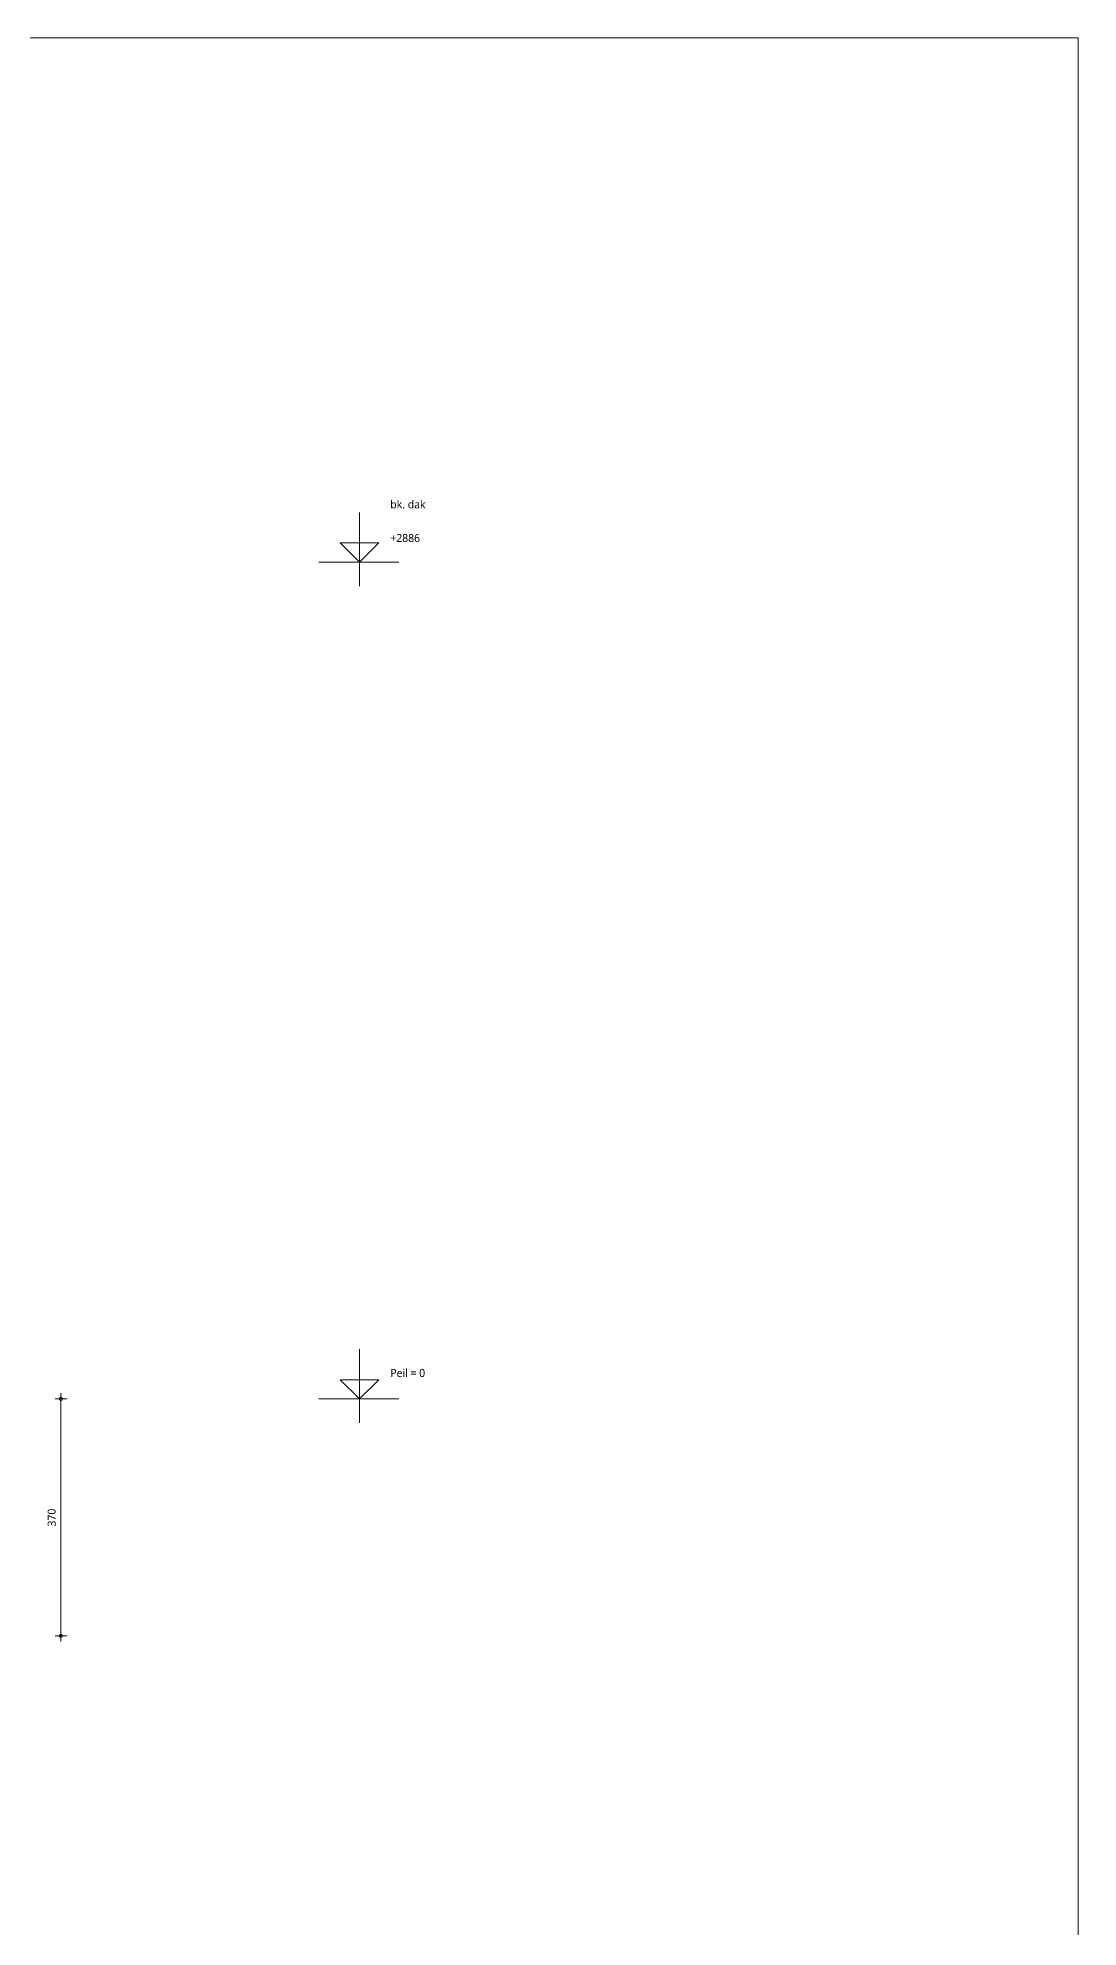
# Model space of a CAD drawing. Header units: millimetres. Extents: x 1813 to 34621, y -2347 to 13791.
# Drawn here: x 14484 to 16109, y 10148 to 13099 of the extents above; entities that cross this region are included whole.
import ezdxf

# ---------------------------------------------------------------- set-up
doc = ezdxf.new("R2010")
doc.units = ezdxf.units.MM
for name, color, linetype, lineweight in [('A-ANNO-DIMS', 211, 'Continuous', 13), ('A-ANNO-DIMS-5', 211, 'Continuous', 13), ('A-DETL', 90, 'Continuous', 13), ('G-ANNO-TEXT', 231, 'Continuous', 13)]:
    doc.layers.add(name, color=color, linetype=linetype, lineweight=lineweight)
doc.styles.add('Segoe UI_3', font='segoeui.ttf', dxfattribs={"height": 12.5})
doc.dimstyles.new('2_5_mm_1', dxfattribs={"dimscale": 304.8, "dimtxt": 13.092049, "dimasz": 0.016404, "dimexe": 0.029528, "dimexo": 0.0625, "dimgap": 0.014764, "dimtad": 1, "dimdec": 0, "dimzin": 0, "dimdsep": 46, "dimtxsty": 'Segoe UI_3', "dimblk1": 'DOTBLANK', "dimblk2": 'DOTBLANK', "dimsah": 1, "dimcen": 0.09, "dimdle": 0.029528, "dimazin": 0, "dimtfac": 1, "dimtdec": 4, "dimtix": 1, "dimtmove": 0, "dimatfit": 3, "dimfxl": 0.029528, "dimfxlon": 1, "dimtvp": 1, "dimtfill": 1, "dimtolj": 1, "dimtzin": 0, "dimarcsym": 2})

# ---------------------------------------------------------------- blocks, each defined once
blk = doc.blocks.new('DIMBLOCK52-Details Verbouwingen')
at = {"layer": 'A-ANNO-DIMS-5'}
for p, q in [((14520, 10594.6), (14520, 10982.6)), ((14520, 10973.6), (14511, 10973.6)), ((14520, 10973.6), (14529, 10973.6)), ((14520, 10603.6), (14511, 10603.6)), ((14520, 10603.6), (14529, 10603.6))]:
    blk.add_line(p, q, dxfattribs=at)
for centre in [(14520, 10973.6), (14520, 10603.6)]:
    blk.add_circle(centre, 2.5, dxfattribs=at)
at = {"layer": 'A-ANNO-DIMS-5', "color": 0, "insert": (14499.2, 10774.3), "char_height": 12.5, "width": 34.277, "attachment_point": 1, "rotation": 90, "line_spacing_factor": 1.142579, "style": 'Segoe UI_3', "bg_fill": 3, "box_fill_scale": 1.25, "bg_fill_color": 9, "bg_fill_true_color": 13158600, "bg_fill_transparency": 0}
blk.add_mtext('370', dxfattribs=at)
blk = doc.blocks.new('_DotBlank')
at = {"color": 0, "linetype": 'ByBlock', "lineweight": -2}
blk.add_line((-0.5, 0), (-1, 0), dxfattribs=at)
blk.add_circle((0, 0), 0.5, dxfattribs=at)

msp = doc.modelspace()

# ---------------------------------------------------------------- linework, layer by layer
at = {"layer": 'A-DETL', "lineweight": 18}
for p, q in [((7679.4, 13099.5), (16109.2, 13099.5)), ((16109.2, 8534), (16109.2, 13099.5)), ((14986.4, 12243.2), (14986.4, 12358.2)), ((14986.4, 12280.6), (14956.4, 12310.6)), ((14956.4, 12310.6), (15016.4, 12310.6)), ((15016.4, 12310.6), (14986.4, 12280.6)), ((15047.8, 12280.6), (14922.8, 12280.6)), ((14986.4, 10936.2), (14986.4, 11051.2)), ((14986.4, 10973.6), (14956.4, 11003.6)), ((14956.4, 11003.6), (15016.4, 11003.6)), ((15016.4, 11003.6), (14986.4, 10973.6)), ((15047.8, 10973.6), (14922.8, 10973.6))]:
    msp.add_line(p, q, dxfattribs=at)

# ---------------------------------------------------------------- texts
at = {"layer": 'G-ANNO-TEXT', "color": 7, "char_height": 12.5, "attachment_point": 1, "style": 'Segoe UI_3'}
for s, insert, width in [('bk. dak', (15034.5, 12377), 66.941), ('+2886', (15034.5, 12324.4), 60.928), ('Peil = 0', (15034.5, 11020.4), 71.751)]:
    msp.add_mtext(s, dxfattribs=dict(at, insert=insert, width=width))

# ---------------------------------------------------------------- dimensions: what is measured, and where the dimension line sits
at = {"layer": 'A-ANNO-DIMS'}
dim = msp.add_linear_dim(base=(14520, 10973.6), p1=(14511, 10603.6), p2=(14511, 10973.6), angle=90, dimstyle='2_5_mm_1', override={"dimpost": '<>', "dimfxl": 370}, dxfattribs=at)
dim.commit()
dim.dimension.update_dxf_attribs({"geometry": 'DIMBLOCK52-Details Verbouwingen', "text_midpoint": (14509.1, 10788.6)})

doc.saveas('drawing.dxf')
